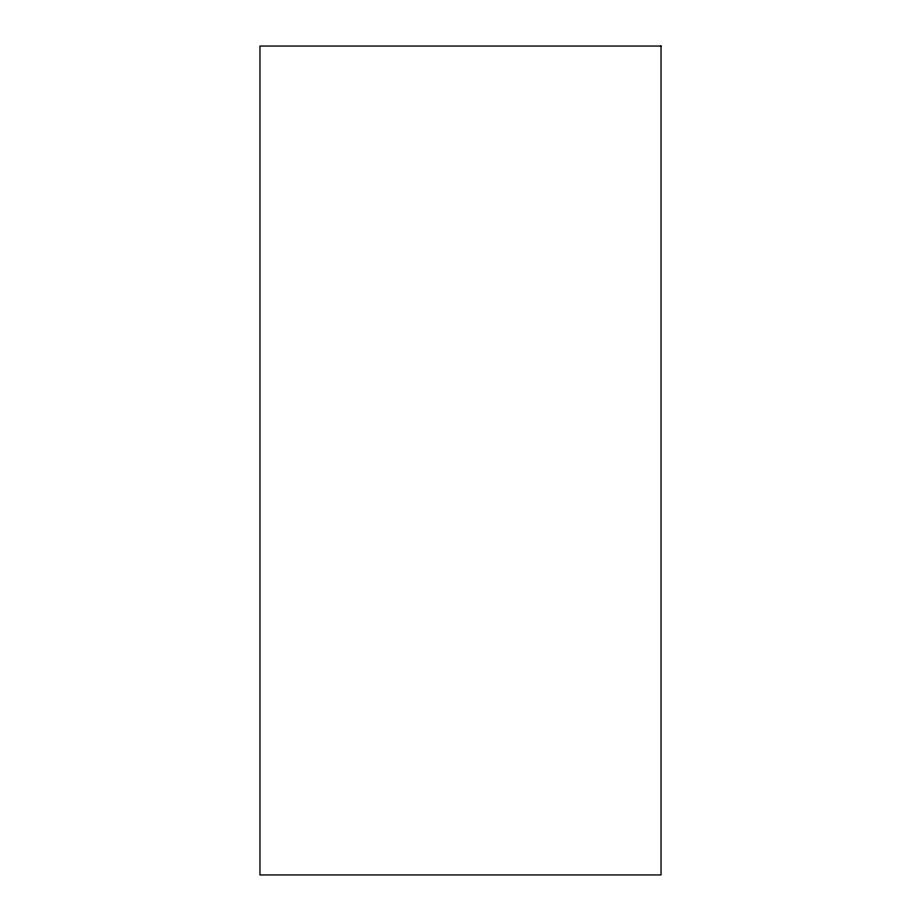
<?xml version="1.0" encoding="UTF-8"?>
<svg xmlns="http://www.w3.org/2000/svg" width="921" height="921" viewBox="0 0 921 921"><rect width="100%" height="100%" fill="white"/><g stroke="black" fill="none" stroke-linecap="round" stroke-linejoin="round"><path stroke-width="1.38" d="M661.036 46.05L259.964 46.05L259.964 874.95L661.036 874.95L661.036 46.05"/></g></svg>
